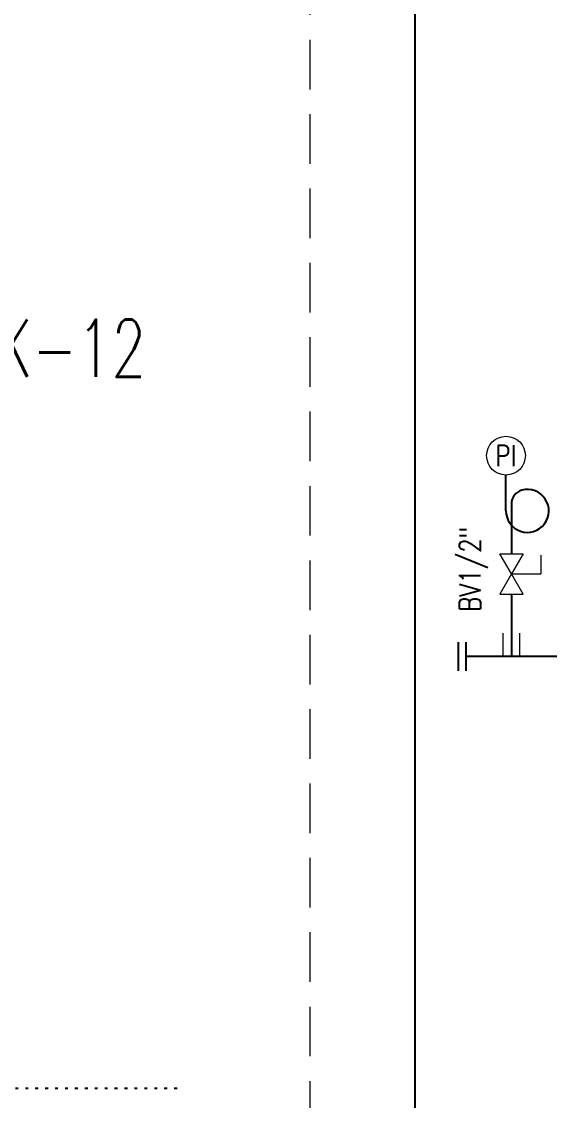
# Model space of a CAD drawing. Extents: x -29512 to 147477, y -5232 to 39709.
# Drawn here: x 140830.8 to 140849.42, y 9173.93 to 9212 of the extents above; entities that cross this region are included whole.
import ezdxf

# ---------------------------------------------------------------- set-up
doc = ezdxf.new("R2010")
doc.units = 0
for name, pattern in [('DASHDOT', [25.4, 12.7, -6.35, 0, -6.35]), ('DOTTED', [0.25, 0, -0.25]), ('HIDDEN', [0.375, 0.25, -0.125])]:
    doc.linetypes.add(name, pattern=pattern)
doc.layers.get('0').update_dxf_attribs({"linetype": 'CONTINUOUS'})
for name, color, linetype in [('6', 6, 'DASHDOT'), ('DIMENSION', 3, 'CONTINUOUS'), ('HATCH', 4, 'CONTINUOUS'), ('NUVOLA', 6, 'CONTINUOUS')]:
    doc.layers.add(name, color=color, linetype=linetype)
doc.layers.add('FITTING', color=7, linetype='CONTINUOUS', lineweight=13)
doc.layers.add('TAG', color=140, linetype='CONTINUOUS', lineweight=13)
doc.styles.add('Romans100', font='romans.shx', dxfattribs={"width": 0.8, "height": 200})
doc.styles.add('S3S', font='SIMPLEX', dxfattribs={"width": 0.7, "height": 0.3})

msp = doc.modelspace()

# ---------------------------------------------------------------- linework, layer by layer
at = {"color": 7, "lineweight": 20}
for p in [(140849.1099, 9193.1716), (140848.075, 9192.5062)]:
    msp.add_line(p, (140849.1099, 9192.5062), dxfattribs=at)
msp.add_circle((140847.884, 9196.6822), 0.6834, dxfattribs=at)
at = {"layer": '6', "color": 5, "linetype": 'Continuous', "ltscale": 5}
msp.add_line((140858.4444, 9189.594), (140846.4616, 9189.594), dxfattribs=at)
at = {"layer": 'DIMENSION', "color": 4, "linetype": 'HIDDEN', "lineweight": 13, "ltscale": 7}
msp.add_line((140840.9627, 9216.6099), (140840.9627, 9152.0645), dxfattribs=at)
at = {"layer": 'DIMENSION', "color": 0, "linetype": 'ByBlock', "ltscale": 0.5}
for p, q in [((140846.2, 9190.1034), (140846.2, 9189.0846)), ((140846.4616, 9190.1034), (140846.4616, 9189.0846))]:
    msp.add_line(p, q, dxfattribs=at)
at = {"layer": 'FITTING', "lineweight": 20}
for p, q in [((140847.7789, 9189.594), (140847.7789, 9190.4183)), ((140848.3711, 9189.594), (140848.3711, 9190.4183))]:
    msp.add_line(p, q, dxfattribs=at)
for points in [[(140848.075, 9192.5062), (140847.6628, 9193.22), (140848.4871, 9193.22)], [(140848.075, 9192.5062), (140847.6628, 9191.7923), (140848.4871, 9191.7923)]]:
    msp.add_lwpolyline(points, close=True, dxfattribs=at)
at = {"layer": 'HATCH', "color": 7}
for p, q in [((140847.884, 9194.7323), (140847.884, 9195.9988)), ((140848.075, 9194.9804), (140848.075, 9193.22)), ((140848.075, 9191.7923), (140848.075, 9189.594))]:
    msp.add_line(p, q, dxfattribs=at)
at = {"layer": 'HATCH', "color": 7, "linetype": 'DOTTED'}
msp.add_line((140836.2787, 9174.3432), (140711.6438, 9174.3432), dxfattribs=at)
at = {"layer": 'HATCH', "color": 7}
for centre, radius, start, end in [((140848.6408, 9194.7323), 0.7567, 180, 104.84939), ((140848.575, 9194.9804), 0.5, 104.84939, 180)]:
    msp.add_arc(centre, radius, start, end, dxfattribs=at)
at = {"layer": 'NUVOLA', "color": 1}
msp.add_line((140844.6845, 9155.7864), (140844.6845, 9219.4002), dxfattribs=at)

# ---------------------------------------------------------------- texts
at = {"layer": 'NUVOLA', "color": 0, "insert": (140835.1809, 9201.4856), "char_height": 2.0244, "width": 33.588012, "attachment_point": 3, "style": 'S3S'}
msp.add_mtext('TANK-12}', dxfattribs=at)
at = {"layer": 'TAG', "color": 6, "lineweight": 20, "insert": (140847.8753, 9196.6828), "char_height": 0.75, "width": 7.302947, "attachment_point": 5, "style": 'Romans100'}
msp.add_mtext('{PI}', dxfattribs=at)
at = {"layer": 'TAG', "color": 6, "lineweight": 20, "insert": (140846.7393, 9192.673), "char_height": 0.75, "width": 7.302947, "attachment_point": 5, "rotation": 90, "style": 'Romans100'}
msp.add_mtext('{BV1/2"}', dxfattribs=at)

doc.saveas('drawing.dxf')
